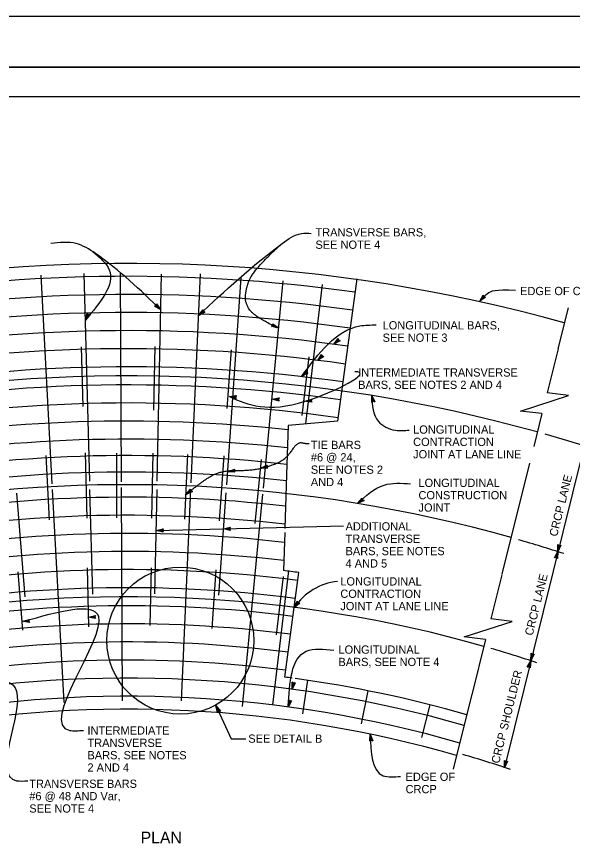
# Model space of a CAD drawing. Extents: x -893 to 867, y -474 to 712.
# Drawn here: x -565 to -92, y 8 to 712 of the extents above; entities that cross this region are included whole.
import ezdxf

# ---------------------------------------------------------------- set-up
doc = ezdxf.new("R2010")
doc.units = 0
for name, color, linetype in [('10 Sheet Format', 7, 'Continuous'), ('57 Undefined', 7, 'Continuous'), ('60 Nongeo Data', 7, 'Continuous')]:
    doc.layers.add(name, color=color, linetype=linetype)

msp = doc.modelspace()

# ---------------------------------------------------------------- linework, layer by layer
at = {"layer": '10 Sheet Format'}
for p, q in [((-863.45, 668.96), (836.55, 668.96)), ((-813.45, 643.96), (811.55, 643.96))]:
    msp.add_line(p, q, dxfattribs=at)
for points in [[(-893.45, -474.04), (866.55, -474.04), (866.55, 711.96), (-893.45, 711.96)], [(-863.45, -431.04), (836.55, -431.04), (836.55, 668.96), (-863.45, 668.96)]]:
    msp.add_lwpolyline(points, close=True, dxfattribs=at)
at = {"layer": '60 Nongeo Data'}
for p, q in [((-502.31, 317.26), (-507.05, 493.76)), ((-475.3, 316.76), (-476.09, 494.03)), ((-444.97, 317.2), (-441.32, 493.08)), ((-416.09, 315.81), (-408.15, 493.29)), ((-534.15, 315.06), (-543.61, 492.29)), ((-385.89, 314.15), (-373.56, 490.3)), ((-354.71, 311.25), (-337.77, 487.41)), ((-275.36, 489), (-291.61, 368.19)), ((-318.61, 365.89), (-304.31, 484.3)), ((-95.71, 464.55), (-104.34, 429.65)), ((-59.01, 440.49), (-149.68, 74.06)), ((-508.02, 380.79), (-509.38, 431.36)), ((-447.71, 377.65), (-446.6, 431.56)), ((-104.19, 429.72), (-113.52, 392.29)), ((-385.37, 378.82), (-381.87, 428.82)), ((-321.78, 372.97), (-315.78, 422.73)), ((-117.93, 374.59), (-124.88, 346.74)), ((-333.55, 364.61), (-334.67, 331.32)), ((-536.51, 284.32), (-539.43, 339)), ((-504.47, 285.91), (-505.96, 341.43)), ((-479.16, 286.18), (-479.4, 340.93)), ((-449.62, 285.64), (-448.47, 341.04)), ((-421.48, 284.95), (-419.03, 339.76)), ((-392.04, 283.47), (-388.17, 338.88)), ((-361.61, 281.21), (-356.37, 335.7)), ((-334.66, 331.61), (-336.49, 276.91)), ((-128.53, 332.47), (-151.84, 238.26)), ((-524.21, 129.03), (-533.88, 310.07)), ((-499.73, 221.26), (-502.12, 310.09)), ((-474.46, 130.46), (-475.27, 311.76)), ((-446.95, 221.39), (-445.11, 310.11)), ((-424.39, 130.49), (-416.33, 310.52)), ((-557.35, 218.85), (-564.32, 307.03)), ((-392.46, 220.22), (-386.37, 307.26)), ((-372.53, 125.8), (-355.19, 306.27)), ((-445.83, 275.32), (-286.73, 279.22)), ((-336.6, 273.71), (-337.69, 241.2)), ((-559.14, 190.68), (-563.06, 240.32)), ((-502.98, 193.47), (-504.33, 243.57)), ((-450.83, 194.51), (-449.78, 243.7)), ((-398.22, 191.97), (-394.72, 241.89)), ((-333.25, 241.11), (-347.07, 127.06)), ((-336.58, 150.69), (-324.7, 239.59)), ((-337.86, 236.36), (-343.88, 186.6)), ((-151.95, 237.73), (-161.35, 200.32)), ((-165.79, 182.63), (-177.56, 135.77)), ((-317.22, 148.02), (-321.42, 119.58)), ((-265.88, 139.14), (-271.48, 110.94)), ((-177.48, 136.18), (-193.26, 72.41)), ((-213.16, 127.23), (-220.22, 99.37)), ((-395.05, 126.5), (-382, 98.34)), ((-382, 98.34), (-369.74, 98.4))]:
    msp.add_line(p, q, dxfattribs=at)
for points in [[(-165.84, 473.55), (-170.77, 470.04), (-167.79, 475.31), (-167.67, 474.92), (-169.86, 471.06), (-166.24, 473.62), (-166.64, 473.7), (-168.95, 472.06), (-167.55, 474.53), (-167.43, 474.14), (-168.04, 473.07), (-167.03, 473.78), (-167.34, 473.84), (-167.79, 475.31), (-167.34, 473.84)], [(-445.53, 467.75), (-441.99, 462.85), (-447.28, 465.78), (-446.89, 465.91), (-443.01, 463.76), (-445.61, 467.35), (-445.69, 466.95), (-444.02, 464.65), (-446.5, 466.03), (-446.11, 466.15), (-445.04, 465.56), (-445.76, 466.55), (-445.82, 466.24), (-447.28, 465.78), (-445.82, 466.24)], [(-502.1, 458.74), (-505.98, 454.09), (-504.44, 459.94), (-504.23, 459.6), (-505.36, 455.31), (-502.51, 458.71), (-502.92, 458.69), (-504.73, 456.51), (-504.01, 459.25), (-503.8, 458.9), (-504.11, 457.72), (-503.32, 458.66), (-503.64, 458.64), (-504.44, 459.94), (-503.64, 458.64)], [(-404.37, 460.9), (-409.7, 458.04), (-406.09, 462.89), (-406.02, 462.49), (-408.67, 458.94), (-404.76, 461.03), (-405.14, 461.16), (-407.64, 459.82), (-405.95, 462.09), (-405.88, 461.68), (-406.61, 460.7), (-405.53, 461.28), (-405.83, 461.38), (-406.09, 462.89), (-405.83, 461.38)], [(-346.81, 450.99), (-341.98, 447.36), (-347.9, 448.6), (-347.56, 448.83), (-343.22, 447.92), (-346.77, 450.59), (-346.72, 450.19), (-344.45, 448.48), (-347.23, 449.06), (-346.89, 449.29), (-345.69, 449.04), (-346.68, 449.78), (-346.64, 449.47), (-347.9, 448.6), (-346.64, 449.47)], [(-289.5, 436.43), (-294.8, 433.51), (-291.24, 438.4), (-291.16, 438), (-293.77, 434.42), (-289.88, 436.55), (-290.27, 436.68), (-292.76, 435.31), (-291.09, 437.6), (-291.02, 437.2), (-291.74, 436.21), (-290.66, 436.8), (-290.96, 436.9), (-291.24, 438.4), (-290.96, 436.9)], [(-303.27, 423.17), (-308.28, 419.79), (-305.17, 424.98), (-305.06, 424.59), (-307.34, 420.79), (-303.66, 423.26), (-304.06, 423.35), (-306.41, 421.77), (-304.96, 424.2), (-304.85, 423.8), (-305.48, 422.75), (-304.46, 423.44), (-304.76, 423.51), (-305.17, 424.98), (-304.76, 423.51)], [(-316.99, 409.05), (-322.29, 406.14), (-318.72, 411.02), (-318.65, 410.62), (-321.26, 407.04), (-317.37, 409.18), (-317.76, 409.3), (-320.25, 407.93), (-318.58, 410.22), (-318.5, 409.82), (-319.23, 408.83), (-318.15, 409.43), (-318.45, 409.52), (-318.72, 411.02), (-318.45, 409.52)], [(-377.82, 387.42), (-383.65, 389.04), (-377.68, 390.04), (-377.91, 389.71), (-382.28, 388.98), (-378.01, 387.78), (-378.2, 388.14), (-380.93, 388.9), (-378.14, 389.37), (-378.37, 389.03), (-379.57, 388.83), (-378.39, 388.5), (-378.54, 388.78), (-377.68, 390.04), (-378.54, 388.78)], [(-341.41, 385.29), (-347.24, 386.91), (-341.28, 387.91), (-341.51, 387.58), (-345.88, 386.85), (-341.61, 385.65), (-341.8, 386.01), (-344.53, 386.77), (-341.73, 387.24), (-341.96, 386.9), (-343.17, 386.7), (-341.99, 386.37), (-342.13, 386.65), (-341.28, 387.91), (-342.13, 386.65)], [(-262.37, 383.97), (-262.6, 390.01), (-259.83, 384.63), (-260.22, 384.75), (-262.25, 388.69), (-262.09, 384.26), (-261.81, 384.55), (-261.91, 387.38), (-260.61, 384.86), (-261.01, 384.98), (-261.57, 386.07), (-261.52, 384.84), (-261.3, 385.06), (-259.83, 384.63), (-261.3, 385.06)], [(-313.34, 384.3), (-319.34, 385.06), (-313.58, 386.91), (-313.76, 386.55), (-317.98, 385.19), (-313.58, 384.63), (-313.82, 384.95), (-316.63, 385.31), (-313.94, 386.18), (-314.11, 385.81), (-315.28, 385.44), (-314.06, 385.28), (-314.25, 385.54), (-313.58, 386.91), (-314.25, 385.54)], [(-378.94, 324.8), (-384.98, 325.15), (-379.36, 327.39), (-379.51, 327.01), (-383.63, 325.38), (-379.2, 325.11), (-379.46, 325.42), (-382.29, 325.59), (-379.66, 326.64), (-379.81, 326.26), (-380.95, 325.8), (-379.72, 325.73), (-379.93, 325.97), (-379.36, 327.39), (-379.93, 325.97)], [(-350.99, 328.25), (-357.05, 328.25), (-351.57, 330.81), (-351.69, 330.43), (-355.71, 328.55), (-351.27, 328.54), (-351.55, 328.84), (-354.39, 328.84), (-351.82, 330.04), (-351.95, 329.65), (-353.06, 329.13), (-351.83, 329.13), (-352.05, 329.36), (-351.57, 330.81), (-352.05, 329.36)], [(-414.98, 308.3), (-420.54, 305.9), (-416.53, 310.43), (-416.49, 310.02), (-419.43, 306.71), (-415.36, 308.46), (-415.73, 308.62), (-418.34, 307.5), (-416.46, 309.62), (-416.42, 309.21), (-417.23, 308.29), (-416.11, 308.78), (-416.4, 308.91), (-416.53, 310.43), (-416.4, 308.91)], [(-269.07, 300.75), (-274.62, 298.33), (-270.62, 302.87), (-270.59, 302.47), (-273.52, 299.14), (-269.45, 300.91), (-269.82, 301.07), (-272.42, 299.93), (-270.55, 302.06), (-270.51, 301.66), (-271.32, 300.74), (-270.2, 301.23), (-270.49, 301.35), (-270.62, 302.87), (-270.49, 301.35)], [(-439.93, 274.01), (-445.85, 275.28), (-439.95, 276.64), (-440.16, 276.29), (-444.48, 275.29), (-440.14, 274.36), (-440.35, 274.7), (-443.13, 275.3), (-440.36, 275.93), (-440.57, 275.58), (-441.77, 275.31), (-440.56, 275.05), (-440.73, 275.32), (-439.95, 276.64), (-440.73, 275.32)], [(-382.81, 275.44), (-388.73, 276.71), (-382.83, 278.07), (-383.04, 277.72), (-387.36, 276.72), (-383.02, 275.79), (-383.23, 276.13), (-386.01, 276.73), (-383.25, 277.37), (-383.45, 277.01), (-384.65, 276.74), (-383.45, 276.48), (-383.61, 276.75), (-382.83, 278.07), (-383.61, 276.75)], [(-101.78, 262.72), (-104.46, 257.3), (-104.33, 263.35), (-104.04, 263.06), (-104.14, 258.63), (-102.17, 262.6), (-102.56, 262.48), (-103.81, 259.94), (-103.75, 262.77), (-103.46, 262.49), (-103.49, 261.26), (-102.94, 262.36), (-103.25, 262.27), (-104.33, 263.35), (-103.25, 262.27)], [(-107.29, 252.13), (-104.36, 257.42), (-104.77, 251.38), (-105.04, 251.68), (-104.74, 256.11), (-106.89, 252.23), (-106.5, 252.33), (-105.13, 254.81), (-105.32, 251.98), (-105.59, 252.28), (-105.51, 253.51), (-106.11, 252.43), (-105.8, 252.51), (-104.77, 251.38), (-105.8, 252.51)], [(-323.85, 213.63), (-328.43, 209.67), (-325.96, 215.2), (-325.8, 214.82), (-327.61, 210.77), (-324.25, 213.67), (-324.66, 213.71), (-326.8, 211.85), (-325.65, 214.44), (-325.49, 214.06), (-325.99, 212.95), (-325.06, 213.75), (-325.37, 213.78), (-325.96, 215.2), (-325.37, 213.78)], [(-553.62, 197.2), (-559.58, 198.2), (-553.76, 199.82), (-553.95, 199.46), (-558.22, 198.28), (-553.84, 197.53), (-554.07, 197.87), (-556.87, 198.34), (-554.14, 199.1), (-554.33, 198.74), (-555.51, 198.41), (-554.3, 198.21), (-554.47, 198.47), (-553.76, 199.82), (-554.47, 198.47)], [(-497.36, 200.53), (-503.28, 201.78), (-497.39, 203.16), (-497.6, 202.8), (-501.91, 201.8), (-497.57, 200.87), (-497.79, 201.22), (-500.56, 201.81), (-497.8, 202.45), (-498.01, 202.1), (-499.2, 201.82), (-498, 201.57), (-498.16, 201.84), (-497.39, 203.16), (-498.16, 201.84)], [(-124.43, 170.23), (-127.37, 164.94), (-126.96, 170.97), (-126.68, 170.67), (-126.98, 166.25), (-124.83, 170.13), (-125.22, 170.02), (-126.6, 167.54), (-126.4, 170.37), (-126.13, 170.07), (-126.21, 168.85), (-125.62, 169.92), (-125.92, 169.84), (-126.96, 170.97), (-125.92, 169.84)], [(-130.3, 159.27), (-127.36, 164.57), (-127.77, 158.53), (-128.05, 158.83), (-127.75, 163.25), (-129.9, 159.38), (-129.51, 159.48), (-128.13, 161.96), (-128.33, 159.13), (-128.6, 159.43), (-128.52, 160.65), (-129.11, 159.58), (-128.81, 159.66), (-127.77, 158.53), (-128.81, 159.66)], [(-327.66, 145.93), (-330.34, 140.5), (-330.21, 146.55), (-329.92, 146.26), (-330.02, 141.83), (-328.05, 145.81), (-328.44, 145.69), (-329.69, 143.14), (-329.64, 145.98), (-329.35, 145.69), (-329.37, 144.46), (-328.83, 145.57), (-329.13, 145.47), (-330.21, 146.55), (-329.13, 145.47)], [(-330.9, 130.68), (-333.58, 125.26), (-333.45, 131.31), (-333.16, 131.02), (-333.26, 126.59), (-331.29, 130.56), (-331.68, 130.44), (-332.93, 127.9), (-332.88, 130.73), (-332.59, 130.45), (-332.61, 129.22), (-332.07, 130.32), (-332.37, 130.23), (-333.45, 131.31), (-332.37, 130.23)], [(-393.62, 120.6), (-395.05, 126.48), (-391.26, 121.76), (-391.67, 121.8), (-394.44, 125.25), (-393.4, 120.94), (-393.18, 121.28), (-393.85, 124.04), (-392.07, 121.83), (-392.48, 121.86), (-393.25, 122.82), (-392.96, 121.62), (-392.78, 121.89), (-391.26, 121.76), (-392.78, 121.89)], [(-264.25, 96.23), (-263.96, 102.27), (-261.66, 96.67), (-262.04, 96.82), (-263.72, 100.92), (-263.94, 96.49), (-263.63, 96.76), (-263.5, 99.59), (-262.42, 96.97), (-262.8, 97.12), (-263.27, 98.25), (-263.33, 97.02), (-263.09, 97.23), (-261.66, 96.67), (-263.09, 97.23)], [(-147.14, 79.2), (-149.76, 73.75), (-149.71, 79.8), (-149.41, 79.51), (-149.46, 75.08), (-147.53, 79.08), (-147.92, 78.96), (-149.15, 76.4), (-149.12, 79.23), (-148.83, 78.95), (-148.84, 77.72), (-148.31, 78.83), (-148.61, 78.74), (-149.71, 79.8), (-148.61, 78.74)]]:
    msp.add_lwpolyline(points, close=True, dxfattribs=at)
for points in [[(-117.93, 374.59), (-136.18, 376.79), (-95.27, 390.09), (-113.52, 392.29)], [(-291.61, 368.19), (-333.55, 364.61)], [(-165.79, 182.63), (-184.03, 184.86), (-143.1, 198.09), (-161.35, 200.32)]]:
    msp.add_lwpolyline(points, dxfattribs=at)
msp.add_circle((-425.31, 181.75), 62.46, dxfattribs=at)
for centre, radius, start, end in [((-469.93, -887.3), 1389.56, 74.51189, 100.06733), ((-469.93, -887.3), 1378.56, 81.95037, 100.07132), ((-469.93, -887.3), 1363.18, 81.94599, 100.07519), ((-469.93, -887.3), 1347.81, 81.9415, 100.07914), ((-469.93, -887.3), 1332.43, 81.93691, 100.09414), ((-469.93, -887.3), 1317.06, 81.93222, 100.08731), ((-469.93, -887.3), 1301.69, 81.92741, 100.09154), ((-469.93, -887.3), 1294.01, 74.39426, 100.0937), ((-469.93, -887.3), 1286.31, 81.92249, 100.09751), ((-469.93, -887.3), 1270.94, 81.91745, 100.10242), ((-469.93, -887.3), 1255.56, 83.77017, 100.10746), ((-469.93, -887.3), 1240.19, 83.71664, 100.11262), ((-469.93, -887.3), 1294.01, 72.31829, 74.08802), ((-469.93, -887.3), 1226.26, 83.66697, 100.1174), ((-469.93, -887.3), 1212.26, 83.6159, 100.12232), ((-469.93, -887.3), 1201.57, 74.26962, 100.12616), ((-469.93, -887.3), 1190.89, 83.53561, 100.13006), ((-469.93, -887.3), 1175.51, 83.47604, 100.1358), ((-469.93, -887.3), 1160.14, 83.4149, 100.12962), ((-469.93, -887.3), 1201.57, 72.02683, 73.95877), ((-469.93, -887.3), 1144.76, 83.3521, 100.13669), ((-469.93, -887.3), 1129.39, 82.65819, 100.14396), ((-469.93, -880.42), 1129.39, 82.61199, 83.27586), ((-469.93, -887.3), 1114.02, 82.66186, 100.34246), ((-286.27, 181.82), 50.55, 96.19856, 146.23432), ((-469.93, -887.3), 1106.34, 74.12198, 100.15524), ((-469.93, -887.3), 1098.64, 82.66563, 100.1591), ((-469.93, -887.3), 1083.27, 82.66951, 100.167), ((-469.93, -887.3), 1067.89, 82.6735, 100.17512), ((-469.93, -887.3), 1106.34, 71.67546, 73.79758), ((-469.93, -887.3), 1052.52, 82.6776, 100.18774), ((-469.93, -887.3), 1037.15, 73.99936, 100.1951), ((-469.93, -887.3), 1046.52, 82.32428, 82.67924), ((-469.93, -887.3), 1046.52, 74.01819, 82.18686), ((-469.93, -887.3), 1021.77, 73.96773, 100.20268), ((-469.93, -887.3), 1010.77, 73.9445, 100.20825), ((-469.93, -887.3), 1013.17, 71.26758, 73.67034)]:
    msp.add_arc(centre, radius, start, end, dxfattribs=at)
for points in [[(-409.75, 457.99), (-338.6, 519.22), (-322.25, 527.63), (-313.97, 527.76)], [(-441.93, 462.8), (-497.57, 510.68), (-513.92, 519.09), (-535.41, 519.09)], [(-499.58, 512.31), (-485.77, 496.86), (-506.03, 453.99)], [(-322.04, 406.33), (-272.6, 449.09), (-258.81, 450.02)], [(-383.64, 389.04), (-319.06, 385.05), (-276.79, 410.2), (-276.88, 410.2)], [(-262.54, 389.81), (-256.95, 367.99), (-242.47, 360.56), (-230.69, 360.56)], [(-274.69, 298.18), (-252.12, 313.9), (-229.51, 315.02)], [(-558.75, 198.03), (-494.97, 202.41), (-519.39, 105.46), (-507.72, 105.46)], [(-333.64, 125.19), (-318.31, 172.69), (-294.77, 173.76)], [(-633.83, 133.92), (-564.61, 138.85), (-564.61, 62.72), (-555.03, 62.72)], [(-264.01, 102.23), (-252.86, 66.95), (-238.04, 66.35)]]:
    msp.add_spline(points, degree=3, dxfattribs=at)
for points, degree in [([(-341.98, 447.36), (-362.04, 456.42), (-370.55, 469.13), (-369.36, 480.63), (-365.18, 492.74), (-345.62, 513.36), (-339.05, 518.74)], 2), ([(-170.85, 469.98), (-169.96, 471.24), (-164.35, 477.42), (-157.81, 480.43), (-140.37, 479.61)], 3), ([(-420.64, 305.66), (-408.89, 315.63), (-391.33, 326.45), (-365.11, 326.21), (-348.02, 330.3), (-334.98, 336.48), (-325.65, 350.75), (-318.77, 349.06), (-315.7, 349.34)], 2)]:
    msp.add_open_spline(points, degree=degree, dxfattribs=at)

# ---------------------------------------------------------------- texts
at = {"layer": '57 Undefined'}
for s, rotation, p in [('INTERMEDIATE TRANSVERSE', 359.97538, (-274.13, 406.12)), ('BARS, SEE NOTES 2 AND 4', 359.97538, (-274.14, 395.62)), ('LONGITUDINAL', 359.97538, (-227.39, 357.59)), ('CONTRACTION', 359.97538, (-227.4, 347.09)), ('TIE BARS', 359.97538, (-314.36, 344.51)), ('#6 @ 24,', 359.97538, (-314.36, 334.01)), ('JOINT AT LANE LINE', 359.97538, (-227.4, 336.59)), ('SEE NOTES 2', 359.97538, (-314.37, 323.51)), ('AND 4', 359.97538, (-314.37, 313.01)), ('LONGITUDINAL', 359.97538, (-222.85, 312.31)), ('CRCP LANE', 76.02457, (-105.02, 269.69)), ('CONSTRUCTION', 359.97538, (-222.85, 301.81)), ('JOINT', 359.97538, (-222.86, 291.31)), ('LONGITUDINAL', 359.97538, (-289.28, 228.58)), ('CRCP LANE', 76.02457, (-125.81, 185.49)), ('CONTRACTION', 359.97538, (-289.29, 218.08)), ('JOINT AT LANE LINE', 359.97538, (-289.29, 207.58)), ('CRCP SHOULDER', 76.02457, (-154.27, 76.85)), ('INTERMEDIATE', 359.97538, (-504.27, 101.92)), ('TRANSVERSE', 359.97538, (-504.28, 91.42)), ('BARS, SEE NOTES', 359.97538, (-504.28, 80.92)), ('2 AND 4', 359.97538, (-504.29, 70.42))]:
    msp.add_text(s, height=7, rotation=rotation, dxfattribs=at).set_placement(p)
msp.add_text('PLAN', height=10, dxfattribs=at).set_placement((-459.01, 9.4))
at = {"layer": '60 Nongeo Data'}
for s, p in [('TRANSVERSE BARS,', (-310.41, 525.14)), ('SEE NOTE 4', (-310.41, 514.64)), ('EDGE OF CRCP', (-136.45, 475.29)), ('LONGITUDINAL BARS,', (-253.33, 446.14)), ('SEE NOTE 3', (-253.33, 435.64)), ('ADDITIONAL', (-284.84, 275.32)), ('TRANSVERSE', (-284.84, 264.82)), ('BARS, SEE NOTES', (-284.84, 254.32)), ('4 AND 5', (-284.84, 243.82)), ('LONGITUDINAL', (-290.89, 170.62)), ('BARS, SEE NOTE 4', (-290.89, 160.12)), ('SEE DETAIL B', (-367.56, 94.97)), ('TRANSVERSE BARS', (-553.73, 56.61)), ('EDGE OF', (-233.82, 62.57)), ('CRCP', (-233.82, 52.07)), ('#6 @ 48 AND Var,', (-553.73, 46.11)), ('SEE NOTE 4', (-553.73, 35.61))]:
    msp.add_text(s, height=7, dxfattribs=at).set_placement(p)

doc.saveas('drawing.dxf')
